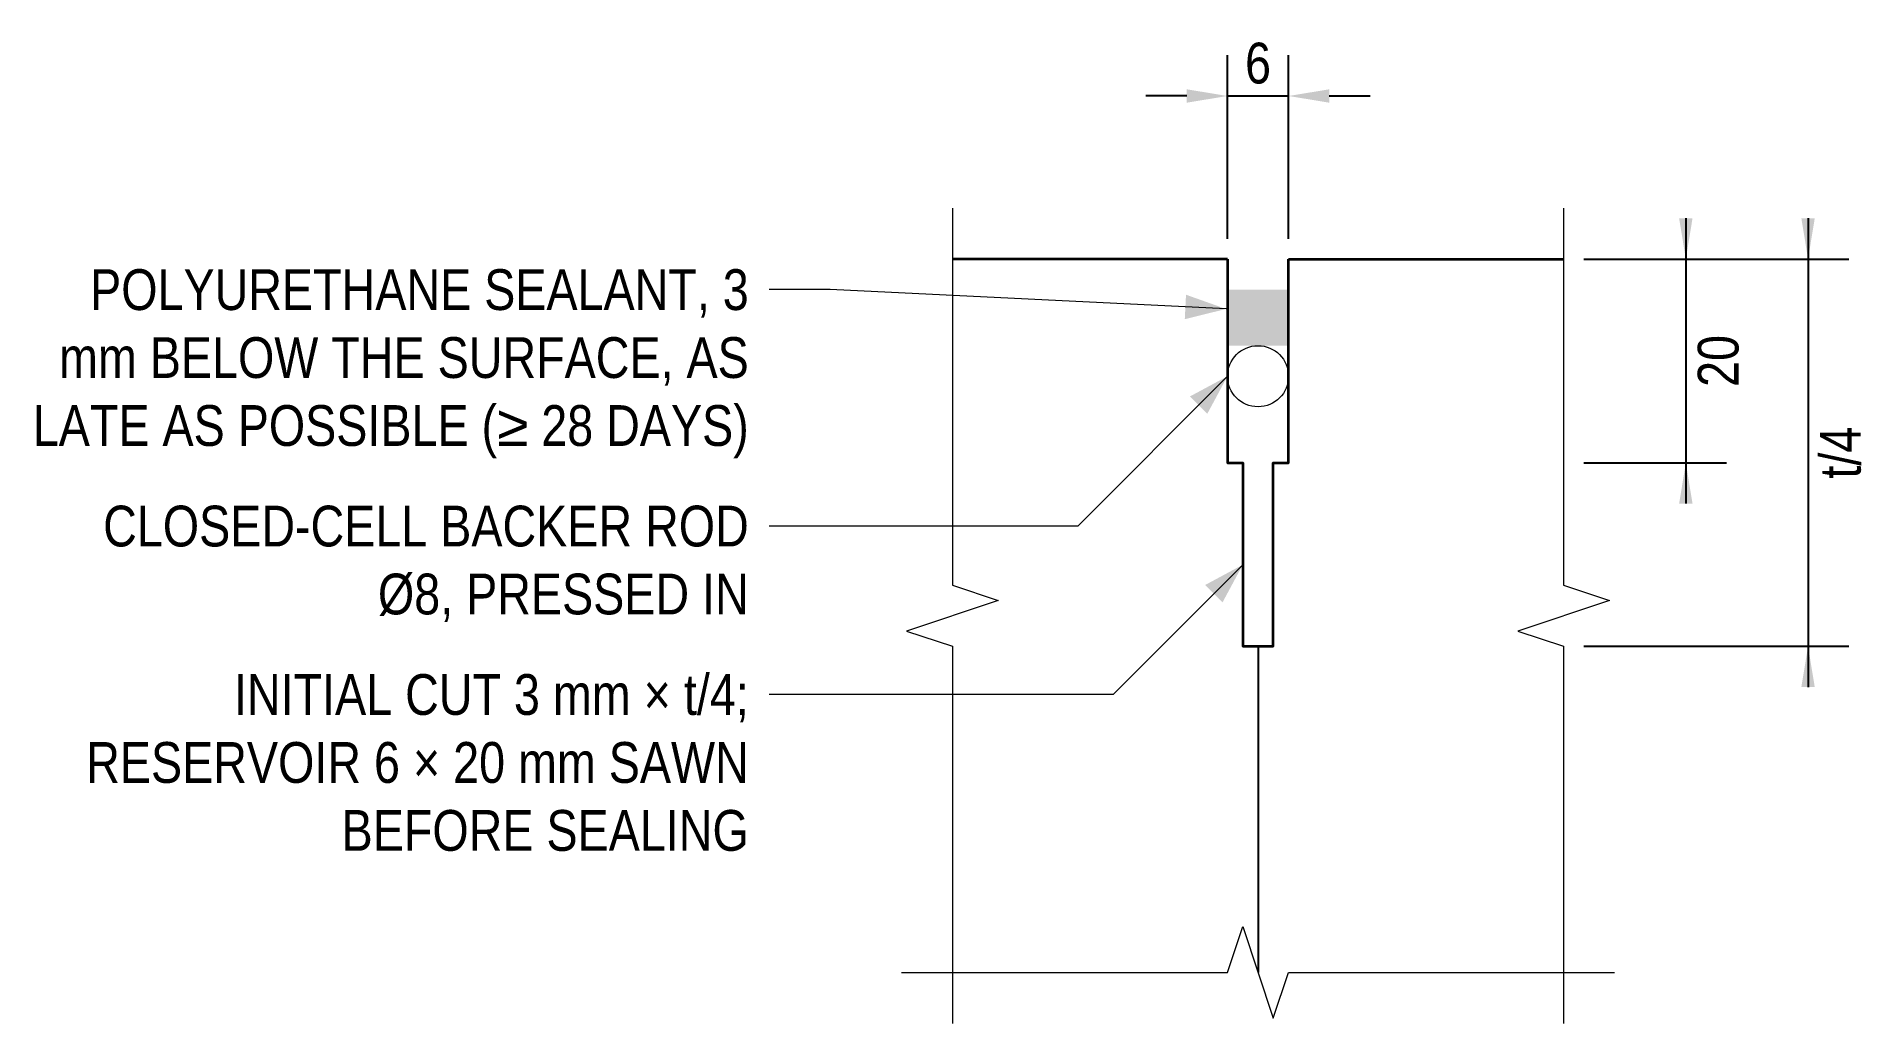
# Model space of a CAD drawing. Header units: millimetres. Extents: x -120 to 60, y -124075 to -123978.
import ezdxf

# ---------------------------------------------------------------- set-up
doc = ezdxf.new("R2010")
doc.units = ezdxf.units.MM
doc.header["$LTSCALE"] = 3.75
doc.linetypes.add('HIDDENX2', pattern=[19.05, 12.7, -6.35])
for name, color, linetype, lineweight in [('S-ANNO', 3, 'Continuous', 18), ('S-BREAK', 8, 'Continuous', 18), ('S-CONC', 4, 'Continuous', 35), ('S-CONC-HIDN', 252, 'HIDDENX2', 25), ('S-DIMS', 2, 'Continuous', 18), ('S-HATCH', 9, 'Continuous', 13), ('S-JFILL', 8, 'Continuous', 18), ('S-TEXT', 7, 'Continuous', 18)]:
    doc.layers.add(name, color=color, linetype=linetype, lineweight=lineweight)
doc.styles.add('AN', font='ARIALN_0.TTF')
doc.dimstyles.new('EIT-2', dxfattribs={"dimscale": 2, "dimtxt": 2, "dimasz": 2, "dimexe": 2, "dimexo": 1, "dimgap": 0.6, "dimtad": 1, "dimdec": 0, "dimtxsty": 'AN', "dimcen": 2.5, "dimclrd": 2, "dimclre": 8, "dimclrt": 7, "dimazin": 3, "dimtfac": 1, "dimtmove": 1, "dimatfit": 3, "dimlwd": -1, "dimlwe": -1, "dimarcsym": 0})

msp = doc.modelspace()

# ---------------------------------------------------------------- hatches: boundary and pattern name
at = {"layer": 'S-HATCH'}
h = msp.add_hatch(color=256, dxfattribs=at)
h.dxf.hatch_style = 1
h.paths.add_polyline_path([(-3, -124003), (3, -124003), (3, -124008.5), (-3, -124008.5)])

# ---------------------------------------------------------------- linework, layer by layer
at = {"layer": 'S-ANNO', "flags": 128}
for points in [[(-3.14, -124004.9), (-42, -124003), (-48, -124003)], [(-3, -124011.5), (-17.7, -124026.2), (-42, -124026.2), (-48, -124026.2)], [(-1.5, -124030), (-14.23, -124042.73), (-42, -124042.73), (-48, -124042.73)]]:
    msp.add_lwpolyline(points, dxfattribs=at)
at = {"layer": 'S-ANNO'}
for points in [[(-3.14, -124004.9), (-7.07, -124003.5), (-7.19, -124005.9)], [(-3, -124011.5), (-6.68, -124013.48), (-4.98, -124015.18)], [(-1.5, -124030), (-5.18, -124031.98), (-3.48, -124033.68)]]:
    msp.add_solid(points, dxfattribs=at)
at = {"layer": 'S-BREAK', "flags": 128}
for points in [[(-30, -123995), (-30, -124032), (-25.5, -124033.5), (-34.5, -124036.5), (-30, -124038), (-30, -124075)], [(30, -123995), (30, -124032), (34.5, -124033.5), (25.5, -124036.5), (30, -124038), (30, -124075)], [(-35, -124070), (-3, -124070), (-1.5, -124065.5), (1.5, -124074.5), (3, -124070), (35, -124070)]]:
    msp.add_lwpolyline(points, dxfattribs=at)
at = {"layer": 'S-CONC'}
for p, q in [((-3, -124000), (-30, -124000)), ((3, -124000), (30, -124000))]:
    msp.add_line(p, q, dxfattribs=at)
at = {"layer": 'S-CONC', "flags": 128}
msp.add_lwpolyline([(-3, -124000), (-3, -124020), (-1.5, -124020), (-1.5, -124038), (1.5, -124038), (1.5, -124020), (3, -124020), (3, -124000)], dxfattribs=at)
at = {"layer": 'S-CONC-HIDN'}
msp.add_line((0, -124038), (0, -124070), dxfattribs=at)
at = {"layer": 'S-JFILL'}
msp.add_circle((0, -124011.5), 3, dxfattribs=at)

# ---------------------------------------------------------------- texts
at = {"layer": 'S-TEXT', "char_height": 4, "attachment_point": 3, "style": 'AN'}
for s, insert, width in [('POLYURETHANE SEALANT, 3\\Pmm BELOW THE SURFACE, AS\\PLATE AS POSSIBLE (≥ 28 DAYS)', (-50, -124001), 74.1121), ('CLOSED-CELL BACKER ROD\\PØ8, PRESSED IN', (-50, -124024.2), 66.9272), ('INITIAL CUT 3 mm × t/4;\\PRESERVOIR 6 × 20 mm SAWN\\PBEFORE SEALING', (-50, -124040.73), 68.6582)]:
    msp.add_mtext(s, dxfattribs=dict(at, insert=insert, width=width))

# ---------------------------------------------------------------- dimensions: what is measured, and where the dimension line sits
at = {"layer": 'S-DIMS'}
msp.add_linear_dim(base=(-3, -123984), p1=(-3, -124000), p2=(3, -124000), text='6', dimstyle='EIT-2', dxfattribs=at).render()
for base, p2, text in [((42, -124000), (30, -124020), '20'), ((54, -124000), (30, -124038), 't/4')]:
    msp.add_linear_dim(base=base, p1=(30, -124000), p2=p2, angle=90, text=text, dimstyle='EIT-2', dxfattribs=at).render()

doc.saveas('drawing.dxf')
